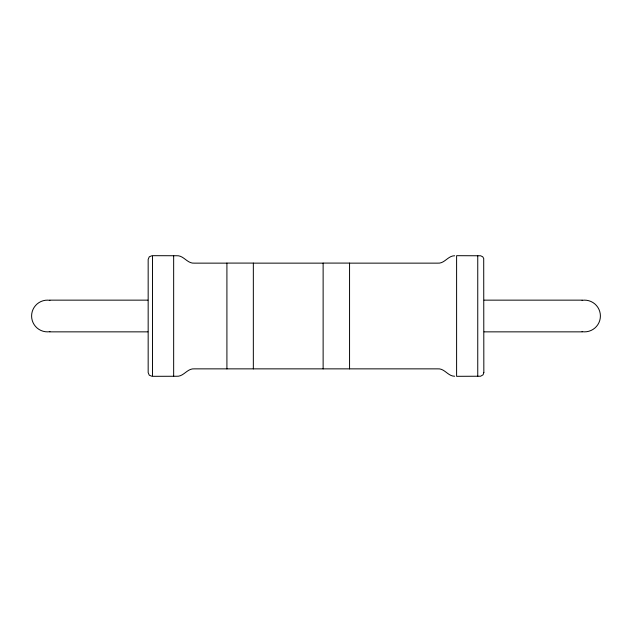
<?xml version="1.0" encoding="UTF-8"?>
<svg xmlns="http://www.w3.org/2000/svg" width="632" height="632" viewBox="0 0 632 632"><rect width="100%" height="100%" fill="white"/><g stroke="black" fill="none" stroke-linecap="round" stroke-linejoin="round"><path stroke-width="0.95" d="M454.677 255.763C447.898 255.707 444.604 263.797 437.636 263.141L349.559 263.141M151.862 255.739L149.247 256.821L148.165 259.436L148.165 372.564L149.247 375.179L151.862 376.261M226.912 263.141L194.364 263.141C187.151 263.765 183.715 255.107 176.494 255.739L152.517 255.683L152.517 376.317L176.494 376.261C183.715 376.893 187.151 368.235 194.364 368.859L437.636 368.859C444.604 368.203 447.898 376.293 454.677 376.238M253.337 263.141L323.126 263.141M49.77 300.145L147.872 300.145M484.128 300.145L582.23 300.145M49.77 331.855L147.872 331.855M484.128 331.855L582.23 331.855M477.752 255.683L477.752 376.317M349.559 368.914L349.559 263.086L323.126 263.086L323.126 368.914M253.337 368.914L253.337 263.086L226.912 263.086L226.912 368.914M173.658 255.683L173.658 376.317M582.056 300.334A15.855 15.855 0 0 1 600.4 316A15.855 15.855 0 0 1 582.056 331.666M49.944 331.666A15.855 15.855 0 0 1 31.6 316A15.855 15.855 0 0 1 49.944 300.334M483.836 372.564L483.077 374.815L480.62 376.23L456.604 376.317L456.604 255.683L480.62 255.77L482.753 256.821L483.709 258.48L483.836 372.564"/></g></svg>
